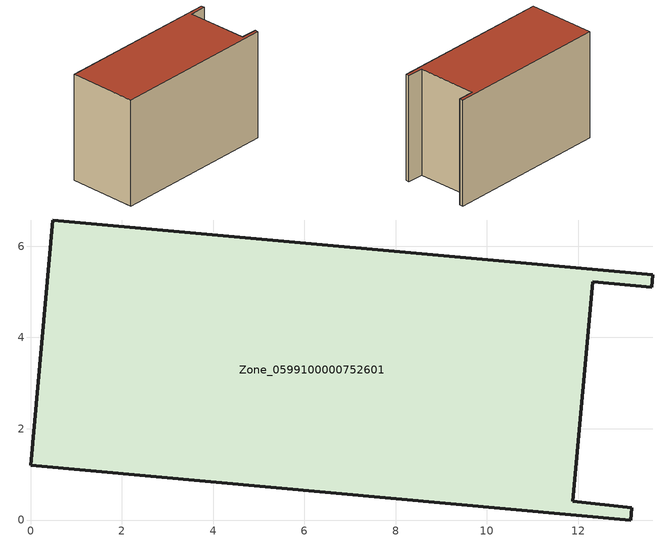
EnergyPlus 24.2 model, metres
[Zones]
Zone_0599100000752601
 floor ground (C_G): 11.88,0.41 13.17,0.27 13.15,0 0,1.2 0.49,6.58 13.64,5.38 13.61,5.1 12.32,5.22 z0
 wall outside (C_F): 13.61,5.1 13.64,5.38 0.49,6.58 0,1.2 13.15,0 13.17,0.27 11.88,0.41 12.32,5.22 13.61,5.1 z0:8.54
 roof outside (C_R): 0,1.2 13.15,0 13.17,0.27 11.88,0.41 12.32,5.22 13.61,5.1 13.64,5.38 0.49,6.58 z8.54
[BUILDING]
Pand.0599100000752601: North Axis=0; Terrain=City; Loads Convergence Tolerance Value=0.04; Temperature Convergence Tolerance Value=0.4; Solar Distribution=FullExterior; Maximum Number of Warmup Days=25; Minimum Number of Warmup Days=1
[Site:Location]
Rotterdam.The.Hague.AP_ZH_NLD Design_Conditions: Latitude=51.96; Longitude=4.45; Time Zone=1; Elevation=-4.5
[SITE:GROUNDTEMPERATURE:BUILDINGSURFACE]
18, 18, 18, 18, 18, 18, 18, 18, 18, 18, 18, 18
[MATERIAL] Thermal Absorptance=0.9; Solar Absorptance=0.7; Visible Absorptance=0.7
Name | Roughness | Thickness | Conductivity | Density | Specific Heat
G.TI.2006-2014 | MediumSmooth | 0.15 | 0.06 | 540 | 1210
F.TI.2006-2014 | Rough | 0.3 | 0.12 | 1920 | 840
R.TI.2006-2014 | MediumRough | 0.2 | 0.08 | 1500 | 1000
[CONSTRUCTION]
C_G: G.TI.2006-2014
C_F: F.TI.2006-2014
C_R: R.TI.2006-2014
[ZONE]
Zone_0599100000752601: Type=1; Multiplier=1; Ceiling Height=Autocalculate; Volume=Autocalculate; Floor Area=autocalculate; Part of Total Floor Area=Yes
[ZONEINFILTRATION:DESIGNFLOWRATE]
Infil_Zone_0599100000752601: Zone or ZoneList or Space or SpaceList=Zone_0599100000752601; Schedule=AlwaysOn; Design Flow Rate Calculation Method=Flow/Area; Flow Rate per Floor Area=0.0015; Constant Term Coefficient=1; Temperature Term Coefficient=0; Velocity Term Coefficient=0; Velocity Squared Term Coefficient=0
[HVACTEMPLATE:ZONE:IDEALLOADSAIRSYSTEM]
Zone_0599100000752601: Maximum Heating Supply Air Temperature=50; Minimum Cooling Supply Air Temperature=13; Maximum Heating Supply Air Humidity Ratio=0.0156; Minimum Cooling Supply Air Humidity Ratio=0.0077; Heating Limit=NoLimit; Cooling Limit=NoLimit; Dehumidification Control Type=ConstantSensibleHeatRatio; Cooling Sensible Heat Ratio=0.7; Dehumidification Setpoint=60; Humidification Control Type=None; Humidification Setpoint=30; Outdoor Air Method=None; Outdoor Air Flow Rate per Person=0.00944; Outdoor Air Flow Rate per Zone Floor Area=0; Outdoor Air Flow Rate per Zone=0; Demand Controlled Ventilation Type=None; Outdoor Air Economizer Type=NoEconomizer; Heat Recovery Type=None; Sensible Heat Recovery Effectiveness=0.7; Latent Heat Recovery Effectiveness=0.65
[ZONECONTROL:THERMOSTAT]
ThermostatControl_Zone_0599100000752601: Zone or ZoneList=Zone_0599100000752601; Control Type Schedule=DualSetpointControlType; Control 1=Thermostat_Zone_0599100000752601; Temperature Difference Between Cutout And Setpoint=0
[THERMOSTATSETPOINT:DUALSETPOINT]
Thermostat_Zone_0599100000752601: Heating Setpoint Temperature Schedule=HeatingSetpoint_Zone_0599100000752601; Cooling Setpoint Temperature Schedule=CoolingSetpoint_Zone_0599100000752601
[SCHEDULE:COMPACT]
HeatingSetpoint_Zone_0599100000752601: Through: 12/31, For: AllDays, Until: 24:00, 21
CoolingSetpoint_Zone_0599100000752601: Through: 12/31, For: AllDays, Until: 24:00, 24
DualSetpointControlType: Through: 12/31, For: AllDays, Until: 24:00, 4
AlwaysOn: Through: 12/31, For: AllDays, Until: 24:00, 1
